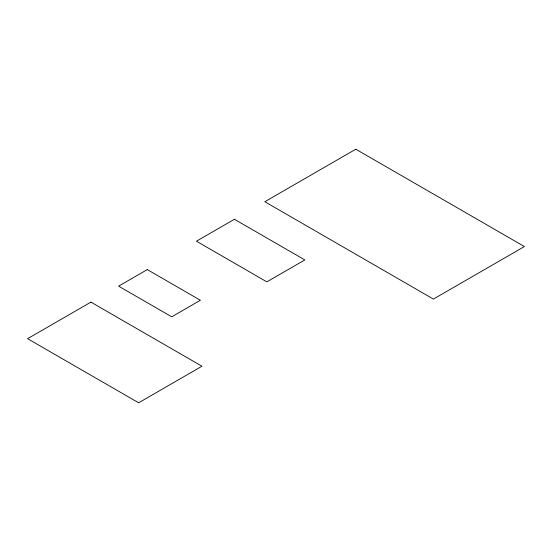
<?xml version="1.0" encoding="UTF-8"?>
<svg xmlns="http://www.w3.org/2000/svg" width="552" height="552" viewBox="0 0 552 552"><rect width="100%" height="100%" fill="white"/><g stroke="black" fill="none" stroke-linecap="round" stroke-linejoin="round"><path stroke-width="0.83" d="M90.921 302.13L27.6 338.686L138.635 402.794L201.956 366.231L90.921 302.13M147.274 269.597L118.604 286.143L171.727 316.813L200.397 300.267L147.274 269.597M234.427 219.275L196.436 241.21L266.837 281.858L304.828 259.923L234.427 219.275M355.792 149.206L264.815 201.735L433.423 299.08L524.4 246.551L355.792 149.206"/></g></svg>
